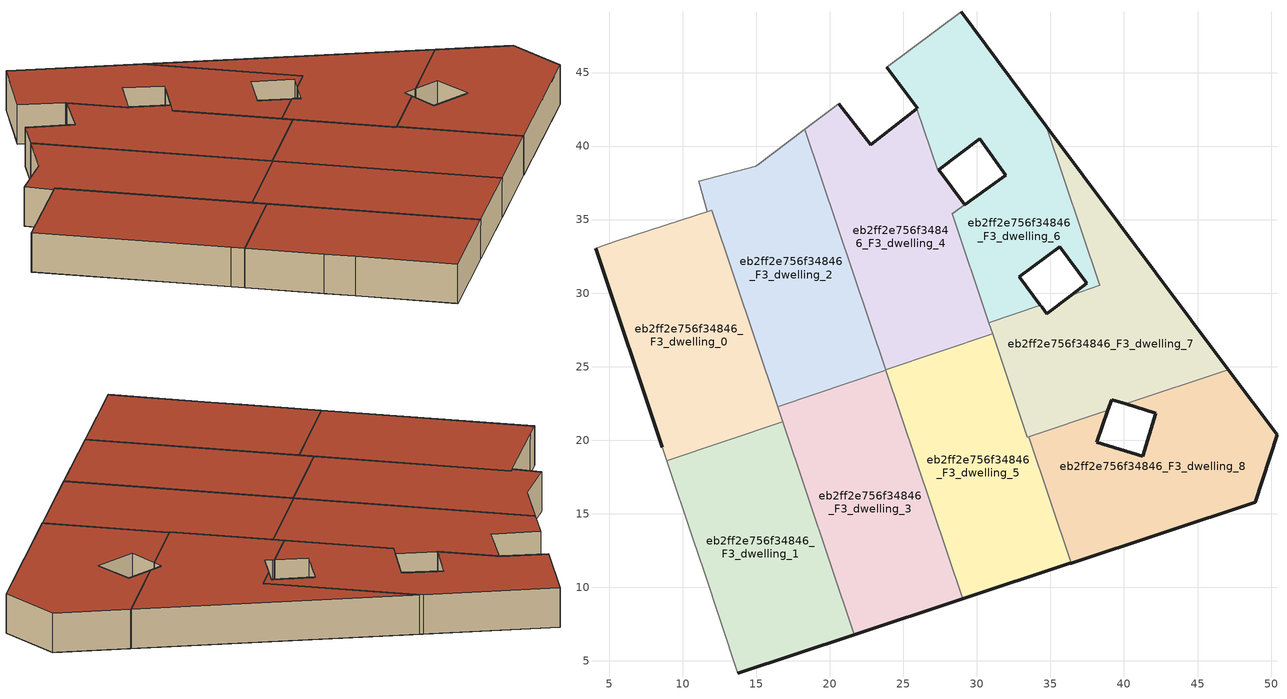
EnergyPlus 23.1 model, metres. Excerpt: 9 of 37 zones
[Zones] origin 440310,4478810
eb2ff2e756f34846_F3_dwelling_0
 floor to eb2ff2e756f34846_F2_dwelling_0 (EU_floor_Construction): 16.79,21.26 11.96,35.64 5.54,33.55 4.07,33.06 8.59,19.52 8.89,18.61 z9
 wall outside (EU_wall_Construction): 8.59,19.52 4.07,33.06 z9:12
 wall to eb2ff2e756f34846_F3_dwelling_1 (EU_wall_Construction): 16.79,21.26 8.89,18.61 z9:12
 wall adiabatic (EU_wall_Construction): 8.89,18.61 8.59,19.52 / 4.07,33.06 5.54,33.55 11.96,35.64 z9:12
 wall to eb2ff2e756f34846_F3_dwelling_2 (EU_wall_Construction): 11.96,35.64 16.45,22.27 z9:12
 wall to eb2ff2e756f34846_F3_dwelling_3 (EU_wall_Construction): 16.45,22.27 16.79,21.26 z9:12
 roof outside (EU_roof_Construction): 11.96,35.64 16.79,21.26 8.89,18.61 8.59,19.52 4.07,33.06 5.54,33.55 z12
eb2ff2e756f34846_F3_dwelling_1
 floor to eb2ff2e756f34846_F2_dwelling_1 (EU_floor_Construction): 21.66,6.78 16.79,21.26 8.89,18.61 10.71,13.24 11.42,11.14 13.75,4.17 z9
 wall outside (EU_wall_Construction): 21.66,6.78 13.75,4.17 z9:12
 wall adiabatic (EU_wall_Construction): 13.75,4.17 11.42,11.14 10.71,13.24 8.89,18.61 z9:12
 wall to eb2ff2e756f34846_F3_dwelling_3 (EU_wall_Construction): 16.79,21.26 21.66,6.78 z9:12
 roof outside (EU_roof_Construction): 16.79,21.26 21.66,6.78 13.75,4.17 11.42,11.14 10.71,13.24 8.89,18.61 z12
eb2ff2e756f34846_F3_dwelling_2
 floor to eb2ff2e756f34846_F2_dwelling_2 (EU_floor_Construction): 23.81,24.75 18.3,41.13 15.06,38.69 14.97,38.62 11.1,37.6 11.66,35.54 11.96,35.64 16.45,22.27 z9
 wall adiabatic (EU_wall_Construction): 11.96,35.64 11.66,35.54 11.1,37.6 14.97,38.62 15.06,38.69 18.3,41.13 z9:12
 wall to eb2ff2e756f34846_F3_dwelling_3 (EU_wall_Construction): 23.81,24.75 16.45,22.27 z9:12
 wall to eb2ff2e756f34846_F3_dwelling_4 (EU_wall_Construction): 18.3,41.13 23.8,24.78 z9:12
 wall to eb2ff2e756f34846_F3_dwelling_5 (EU_wall_Construction): 23.8,24.78 23.81,24.75 z9:12
 roof outside (EU_roof_Construction): 18.3,41.13 23.81,24.75 16.45,22.27 11.96,35.64 11.66,35.54 11.1,37.6 14.97,38.62 15.06,38.69 z12
eb2ff2e756f34846_F3_dwelling_3
 floor to eb2ff2e756f34846_F2_dwelling_3 (EU_floor_Construction): 29.03,9.21 23.81,24.75 16.45,22.27 21.66,6.78 z9
 wall outside (EU_wall_Construction): 29.03,9.21 21.66,6.78 z9:12
 wall to eb2ff2e756f34846_F3_dwelling_5 (EU_wall_Construction): 23.81,24.75 29.03,9.21 z9:12
 roof outside (EU_roof_Construction): 23.81,24.75 29.03,9.21 21.66,6.78 16.45,22.27 z12
eb2ff2e756f34846_F3_dwelling_4
 floor to eb2ff2e756f34846_F2_dwelling_4 (EU_floor_Construction): 31.07,27.22 28.33,35.38 31.5,37.68 29.16,35.99 27.4,38.39 27.33,38.34 25.92,42.53 22.78,40.09 20.59,42.87 18.3,41.13 23.8,24.78 z9
 wall outside (EU_wall_Construction): 20.59,42.87 22.78,40.09 25.92,42.53 / 27.4,38.39 29.16,35.99 31.5,37.68 z9:12
 wall adiabatic (EU_wall_Construction): 18.3,41.13 20.59,42.87 z9:12
 wall to eb2ff2e756f34846_F3_dwelling_6 (EU_wall_Construction): 27.33,38.34 27.4,38.39 / 25.92,42.53 27.33,38.35 / 31.5,37.68 28.33,35.38 30.81,27.98 z9:12; 27.33,38.35,11.99 27.33,38.35,9 27.33,38.34,9
 wall to eb2ff2e756f34846_F3_dwelling_5 (EU_wall_Construction): 31.07,27.22 23.8,24.78 z9:12
 wall to eb2ff2e756f34846_F3_dwelling_7 (EU_wall_Construction): 30.81,27.98 31.07,27.22 z9:12
 roof outside (EU_roof_Construction): 31.5,37.68 28.33,35.38 31.07,27.22 23.8,24.78 18.3,41.13 20.59,42.87 22.78,40.09 25.92,42.53 27.33,38.34 27.4,38.39 29.16,35.99 z12
eb2ff2e756f34846_F3_dwelling_5
 floor to eb2ff2e756f34846_F2_dwelling_5 (EU_floor_Construction): 36.32,11.61 36.41,11.64 33.52,20.24 33.43,20.21 31.07,27.22 23.8,24.78 29.03,9.21 z9
 wall outside (EU_wall_Construction): 36.41,11.64 36.32,11.61 29.03,9.21 z9:12
 wall to eb2ff2e756f34846_F3_dwelling_8 (EU_wall_Construction): 33.52,20.24 36.41,11.64 z9:12
 wall to eb2ff2e756f34846_F3_dwelling_7 (EU_wall_Construction): 31.07,27.22 33.43,20.21 33.52,20.24 z9:12
 roof outside (EU_roof_Construction): 31.07,27.22 33.43,20.21 33.52,20.24 36.41,11.64 36.32,11.61 29.03,9.21 23.8,24.78 z12
eb2ff2e756f34846_F3_dwelling_6
 floor to eb2ff2e756f34846_F2_dwelling_6 (EU_floor_Construction): 38.37,30.52 34.72,41.36 28.94,49.12 23.89,45.35 25.89,42.62 25.95,42.54 25.92,42.53 27.33,38.35 27.4,38.39 30.2,40.48 31.95,38.01 28.33,35.38 30.81,27.98 34.32,29.16 32.86,31.11 35.62,33.17 37.48,30.66 36.43,29.87 z9
 wall outside (EU_wall_Construction): 25.92,42.53 25.95,42.54 25.89,42.62 23.89,45.35 / 28.94,49.12 34.72,41.36 / 36.43,29.87 37.48,30.66 35.62,33.17 32.86,31.11 34.32,29.16 / 31.5,37.68 31.95,38.01 30.2,40.48 27.4,38.39 z9:12
 wall adiabatic (EU_wall_Construction): 23.89,45.35 28.94,49.12 z9:12
 wall to eb2ff2e756f34846_F3_dwelling_7 (EU_wall_Construction): 34.72,41.36 38.37,30.52 36.43,29.87 / 34.32,29.16 30.81,27.98 z9:12
 roof outside (EU_roof_Construction): 34.72,41.36 38.37,30.52 36.43,29.87 37.48,30.66 35.62,33.17 32.86,31.11 34.32,29.16 30.81,27.98 28.33,35.38 31.95,38.01 30.2,40.48 27.4,38.39 27.33,38.35 25.92,42.53 25.95,42.54 25.89,42.62 23.89,45.35 28.94,49.12 z12
eb2ff2e756f34846_F3_dwelling_7
 floor to eb2ff2e756f34846_F2_dwelling_7 (EU_floor_Construction): 47.09,24.8 34.72,41.36 38.37,30.52 36.43,29.87 34.74,28.6 34.4,29.05 34.32,29.16 30.81,27.98 33.43,20.21 38.91,22.05 39.16,22.76 40.13,22.46 z9
 wall outside (EU_wall_Construction): 34.32,29.16 34.4,29.05 34.74,28.6 36.43,29.87 / 34.72,41.36 47.09,24.8 / 40.13,22.46 39.16,22.76 38.91,22.05 z9:12
 wall to eb2ff2e756f34846_F3_dwelling_8 (EU_wall_Construction): 47.09,24.8 40.13,22.46 / 38.91,22.05 33.52,20.24 z9:12
 roof outside (EU_roof_Construction): 34.72,41.36 47.09,24.8 40.13,22.46 39.16,22.76 38.91,22.05 33.43,20.21 30.81,27.98 34.32,29.16 34.4,29.05 34.74,28.6 36.43,29.87 38.37,30.52 z12
eb2ff2e756f34846_F3_dwelling_8
 floor to eb2ff2e756f34846_F2_dwelling_8 (EU_floor_Construction): 48.93,15.78 50.41,20.36 47.09,24.8 40.13,22.46 42.17,21.83 41.26,18.9 38.14,19.87 38.91,22.05 33.52,20.24 36.41,11.64 z9
 wall outside (EU_wall_Construction): 47.09,24.8 50.41,20.36 48.93,15.78 36.41,11.64 / 38.91,22.05 38.14,19.87 41.26,18.9 42.17,21.83 40.13,22.46 z9:12
 roof outside (EU_roof_Construction): 47.09,24.8 50.41,20.36 48.93,15.78 36.41,11.64 33.52,20.24 38.91,22.05 38.14,19.87 41.26,18.9 42.17,21.83 40.13,22.46 z12
[Building]
EU S2 Campaign: North Axis=0; Terrain=City; Solar Distribution=FullExterior
[Site:Location]
Madrid: Latitude=40.5; Longitude=-3.5; Time Zone=1; Elevation=609
[SizingPeriod:WeatherFileDays]
AnnualSizingPeriod: Begin Month=1; Begin Day of Month=1; End Month=12; End Day of Month=31; Day of Week for Start Day=Monday; Use Weather File Daylight Saving Period=No; Use Weather File Rain and Snow Indicators=No
[MATERIAL]
EU_InternalMass_Material: Roughness=MediumRough; Thickness=0.1; Conductivity=1; Density=1800; Specific Heat=900; Thermal Absorptance=0.9; Solar Absorptance=0.7; Visible Absorptance=0.7
[MATERIAL:NOMASS] Roughness=MediumRough; Thermal Absorptance=0.9; Solar Absorptance=0.7; Visible Absorptance=0.7
Name | Thermal Resistance
EU_wall_NoMass | 0.609216
EU_roof_NoMass | 0.513268
EU_floor_NoMass | 0.568163
[CONSTRUCTION]
EU_wall_Construction: EU_wall_NoMass
EU_roof_Construction: EU_roof_NoMass
EU_floor_Construction: EU_floor_NoMass
EU_InternalMass_Construction: EU_InternalMass_Material
[ZONE] Type=1; Multiplier=1; Ceiling Height=autocalculate; Floor Area=autocalculate; Part of Total Floor Area=Yes
Name | Volume
eb2ff2e756f34846_F3_dwelling_0 | 379.481
eb2ff2e756f34846_F3_dwelling_1 | 381.147
eb2ff2e756f34846_F3_dwelling_2 | 382.759
eb2ff2e756f34846_F3_dwelling_3 | 381.145
eb2ff2e756f34846_F3_dwelling_4 | 383.413
eb2ff2e756f34846_F3_dwelling_5 | 381.097
eb2ff2e756f34846_F3_dwelling_6 | 378.841
eb2ff2e756f34846_F3_dwelling_7 | 382.517
eb2ff2e756f34846_F3_dwelling_8 | 379.788
[INTERNALMASS] Construction=EU_InternalMass_Construction
Name | Zone or ZoneList | Surface Area
eb2ff2e756f34846_F3_dwelling_0_EU_InternalMass | eb2ff2e756f34846_F3_dwelling_0 | 126.501
eb2ff2e756f34846_F3_dwelling_1_EU_InternalMass | eb2ff2e756f34846_F3_dwelling_1 | 127.047
eb2ff2e756f34846_F3_dwelling_2_EU_InternalMass | eb2ff2e756f34846_F3_dwelling_2 | 127.586
eb2ff2e756f34846_F3_dwelling_3_EU_InternalMass | eb2ff2e756f34846_F3_dwelling_3 | 127.047
eb2ff2e756f34846_F3_dwelling_4_EU_InternalMass | eb2ff2e756f34846_F3_dwelling_4 | 127.824
eb2ff2e756f34846_F3_dwelling_5_EU_InternalMass | eb2ff2e756f34846_F3_dwelling_5 | 127.034
eb2ff2e756f34846_F3_dwelling_6_EU_InternalMass | eb2ff2e756f34846_F3_dwelling_6 | 126.277
eb2ff2e756f34846_F3_dwelling_7_EU_InternalMass | eb2ff2e756f34846_F3_dwelling_7 | 127.505
eb2ff2e756f34846_F3_dwelling_8_EU_InternalMass | eb2ff2e756f34846_F3_dwelling_8 | 126.593
[OTHEREQUIPMENT] Fuel Type=Electricity; Design Level Calculation Method=Watts/Area; Power per Zone Floor Area=1; Fraction Latent=0; Fraction Radiant=0; Fraction Lost=0; Carbon Dioxide Generation Rate=0; EndUse Subcategory=EU_Step8_InternalGains
Name | Zone or ZoneList or Space or SpaceList | Schedule
EU_Step8_InternalGain_eb2ff2e756f34846_F3_dwelling_0_f000 | eb2ff2e756f34846_F3_dwelling_0 | EU_Step8_GainSchedule_eb2ff2e756f34846_F3_dwelling_0_f000
EU_Step8_InternalGain_eb2ff2e756f34846_F3_dwelling_1_f000 | eb2ff2e756f34846_F3_dwelling_1 | EU_Step8_GainSchedule_eb2ff2e756f34846_F3_dwelling_1_f000
EU_Step8_InternalGain_eb2ff2e756f34846_F3_dwelling_2_f000 | eb2ff2e756f34846_F3_dwelling_2 | EU_Step8_GainSchedule_eb2ff2e756f34846_F3_dwelling_2_f000
EU_Step8_InternalGain_eb2ff2e756f34846_F3_dwelling_3_f000 | eb2ff2e756f34846_F3_dwelling_3 | EU_Step8_GainSchedule_eb2ff2e756f34846_F3_dwelling_3_f000
EU_Step8_InternalGain_eb2ff2e756f34846_F3_dwelling_4_f000 | eb2ff2e756f34846_F3_dwelling_4 | EU_Step8_GainSchedule_eb2ff2e756f34846_F3_dwelling_4_f000
EU_Step8_InternalGain_eb2ff2e756f34846_F3_dwelling_5_f000 | eb2ff2e756f34846_F3_dwelling_5 | EU_Step8_GainSchedule_eb2ff2e756f34846_F3_dwelling_5_f000
EU_Step8_InternalGain_eb2ff2e756f34846_F3_dwelling_6_f000 | eb2ff2e756f34846_F3_dwelling_6 | EU_Step8_GainSchedule_eb2ff2e756f34846_F3_dwelling_6_f000
EU_Step8_InternalGain_eb2ff2e756f34846_F3_dwelling_7_f000 | eb2ff2e756f34846_F3_dwelling_7 | EU_Step8_GainSchedule_eb2ff2e756f34846_F3_dwelling_7_f000
EU_Step8_InternalGain_eb2ff2e756f34846_F3_dwelling_8_f000 | eb2ff2e756f34846_F3_dwelling_8 | EU_Step8_GainSchedule_eb2ff2e756f34846_F3_dwelling_8_f000
[ZONEVENTILATION:DESIGNFLOWRATE] Schedule=EU_AlwaysOn; Design Flow Rate Calculation Method=AirChanges/Hour; Air Changes per Hour=0.752966; Ventilation Type=Natural; Fan Pressure Rise=0; Fan Total Efficiency=1; Constant Term Coefficient=1; Temperature Term Coefficient=0; Velocity Term Coefficient=0; Velocity Squared Term Coefficient=0; Minimum Indoor Temperature=-100; Maximum Indoor Temperature=100; Delta Temperature=-100; Minimum Outdoor Temperature=-100; Maximum Outdoor Temperature=100; Maximum Wind Speed=40
Name | Zone or ZoneList or Space or SpaceList
EU_ConstantAir_eb2ff2e756f34846_F3_dwelling_0 | eb2ff2e756f34846_F3_dwelling_0
EU_ConstantAir_eb2ff2e756f34846_F3_dwelling_1 | eb2ff2e756f34846_F3_dwelling_1
EU_ConstantAir_eb2ff2e756f34846_F3_dwelling_2 | eb2ff2e756f34846_F3_dwelling_2
EU_ConstantAir_eb2ff2e756f34846_F3_dwelling_3 | eb2ff2e756f34846_F3_dwelling_3
EU_ConstantAir_eb2ff2e756f34846_F3_dwelling_4 | eb2ff2e756f34846_F3_dwelling_4
EU_ConstantAir_eb2ff2e756f34846_F3_dwelling_5 | eb2ff2e756f34846_F3_dwelling_5
EU_ConstantAir_eb2ff2e756f34846_F3_dwelling_6 | eb2ff2e756f34846_F3_dwelling_6
EU_ConstantAir_eb2ff2e756f34846_F3_dwelling_7 | eb2ff2e756f34846_F3_dwelling_7
EU_ConstantAir_eb2ff2e756f34846_F3_dwelling_8 | eb2ff2e756f34846_F3_dwelling_8
[HVACTEMPLATE:THERMOSTAT] Constant Heating Setpoint=20; Constant Cooling Setpoint=50
EU_HeatOnly_eb2ff2e756f34846_F0_dwelling_0; EU_HeatOnly_eb2ff2e756f34846_F0_dwelling_1; EU_HeatOnly_eb2ff2e756f34846_F0_dwelling_2; EU_HeatOnly_eb2ff2e756f34846_F0_dwelling_3; EU_HeatOnly_eb2ff2e756f34846_F0_dwelling_4; EU_HeatOnly_eb2ff2e756f34846_F0_dwelling_5; EU_HeatOnly_eb2ff2e756f34846_F0_dwelling_6; EU_HeatOnly_eb2ff2e756f34846_F0_dwelling_7; EU_HeatOnly_eb2ff2e756f34846_F0_dwelling_8; EU_HeatOnly_eb2ff2e756f34846_F0_dwelling_9; EU_HeatOnly_eb2ff2e756f34846_F1_dwelling_0; EU_HeatOnly_eb2ff2e756f34846_F1_dwelling_1; EU_HeatOnly_eb2ff2e756f34846_F1_dwelling_2; EU_HeatOnly_eb2ff2e756f34846_F1_dwelling_3; EU_HeatOnly_eb2ff2e756f34846_F1_dwelling_4; EU_HeatOnly_eb2ff2e756f34846_F1_dwelling_5; EU_HeatOnly_eb2ff2e756f34846_F1_dwelling_6; EU_HeatOnly_eb2ff2e756f34846_F1_dwelling_7; EU_HeatOnly_eb2ff2e756f34846_F1_dwelling_8; EU_HeatOnly_eb2ff2e756f34846_F2_dwelling_0; EU_HeatOnly_eb2ff2e756f34846_F2_dwelling_1; EU_HeatOnly_eb2ff2e756f34846_F2_dwelling_2; EU_HeatOnly_eb2ff2e756f34846_F2_dwelling_3; EU_HeatOnly_eb2ff2e756f34846_F2_dwelling_4; EU_HeatOnly_eb2ff2e756f34846_F2_dwelling_5; EU_HeatOnly_eb2ff2e756f34846_F2_dwelling_6; EU_HeatOnly_eb2ff2e756f34846_F2_dwelling_7; EU_HeatOnly_eb2ff2e756f34846_F2_dwelling_8; EU_HeatOnly_eb2ff2e756f34846_F3_dwelling_0; EU_HeatOnly_eb2ff2e756f34846_F3_dwelling_1; EU_HeatOnly_eb2ff2e756f34846_F3_dwelling_2; EU_HeatOnly_eb2ff2e756f34846_F3_dwelling_3; EU_HeatOnly_eb2ff2e756f34846_F3_dwelling_4; EU_HeatOnly_eb2ff2e756f34846_F3_dwelling_5; EU_HeatOnly_eb2ff2e756f34846_F3_dwelling_6; EU_HeatOnly_eb2ff2e756f34846_F3_dwelling_7; EU_HeatOnly_eb2ff2e756f34846_F3_dwelling_8
[HVACTEMPLATE:ZONE:IDEALLOADSAIRSYSTEM] System Availability Schedule=EU_AlwaysOn; Maximum Heating Supply Air Temperature=50; Minimum Cooling Supply Air Temperature=13; Maximum Heating Supply Air Humidity Ratio=0.0156; Minimum Cooling Supply Air Humidity Ratio=0.0077; Heating Limit=NoLimit; Cooling Limit=NoLimit; Heating Availability Schedule=EU_AlwaysOn; Cooling Availability Schedule=EU_CoolingOff; Dehumidification Control Type=ConstantSensibleHeatRatio; Cooling Sensible Heat Ratio=0.7; Dehumidification Setpoint=60; Humidification Control Type=None; Humidification Setpoint=30; Outdoor Air Method=None; Outdoor Air Flow Rate per Person=0.00944; Outdoor Air Flow Rate per Zone Floor Area=0; Outdoor Air Flow Rate per Zone=0; Demand Controlled Ventilation Type=None; Outdoor Air Economizer Type=NoEconomizer; Heat Recovery Type=None; Sensible Heat Recovery Effectiveness=0.7; Latent Heat Recovery Effectiveness=0.65
Name | Template Thermostat
eb2ff2e756f34846_F3_dwelling_0 | EU_HeatOnly_eb2ff2e756f34846_F3_dwelling_0
eb2ff2e756f34846_F3_dwelling_1 | EU_HeatOnly_eb2ff2e756f34846_F3_dwelling_1
eb2ff2e756f34846_F3_dwelling_2 | EU_HeatOnly_eb2ff2e756f34846_F3_dwelling_2
eb2ff2e756f34846_F3_dwelling_3 | EU_HeatOnly_eb2ff2e756f34846_F3_dwelling_3
eb2ff2e756f34846_F3_dwelling_4 | EU_HeatOnly_eb2ff2e756f34846_F3_dwelling_4
eb2ff2e756f34846_F3_dwelling_5 | EU_HeatOnly_eb2ff2e756f34846_F3_dwelling_5
eb2ff2e756f34846_F3_dwelling_6 | EU_HeatOnly_eb2ff2e756f34846_F3_dwelling_6
eb2ff2e756f34846_F3_dwelling_7 | EU_HeatOnly_eb2ff2e756f34846_F3_dwelling_7
eb2ff2e756f34846_F3_dwelling_8 | EU_HeatOnly_eb2ff2e756f34846_F3_dwelling_8
[SIZING:ZONE] Zone Cooling Design Supply Air Temperature Input Method=SupplyAirTemperature; Zone Cooling Design Supply Air Temperature=13; Zone Heating Design Supply Air Temperature Input Method=SupplyAirTemperature; Zone Heating Design Supply Air Temperature=50; Zone Cooling Design Supply Air Humidity Ratio=0.008; Zone Heating Design Supply Air Humidity Ratio=0.008; Cooling Design Air Flow Method=DesignDay; Cooling Design Air Flow Rate=0; Cooling Minimum Air Flow per Zone Floor Area=0.000762; Cooling Minimum Air Flow=0; Cooling Minimum Air Flow Fraction=0.2; Heating Design Air Flow Method=DesignDay; Heating Design Air Flow Rate=0; Heating Maximum Air Flow per Zone Floor Area=0.002032; Heating Maximum Air Flow=0.141576; Heating Maximum Air Flow Fraction=0.3; Account for Dedicated Outdoor Air System=No; Dedicated Outdoor Air System Control Strategy=NeutralSupplyAir; Dedicated Outdoor Air Low Setpoint Temperature for Design=autosize; Dedicated Outdoor Air High Setpoint Temperature for Design=autosize; Zone Load Sizing Method=Sensible Load Only No Latent Load; Zone Latent Cooling Design Supply Air Humidity Ratio Input Method=HumidityRatioDifference; Zone Cooling Design Supply Air Humidity Ratio Difference=0.005; Zone Latent Heating Design Supply Air Humidity Ratio Input Method=HumidityRatioDifference; Zone Humidification Design Supply Air Humidity Ratio Difference=0.005
eb2ff2e756f34846_F3_dwelling_0; eb2ff2e756f34846_F3_dwelling_1; eb2ff2e756f34846_F3_dwelling_2; eb2ff2e756f34846_F3_dwelling_3; eb2ff2e756f34846_F3_dwelling_4; eb2ff2e756f34846_F3_dwelling_5; eb2ff2e756f34846_F3_dwelling_6; eb2ff2e756f34846_F3_dwelling_7; eb2ff2e756f34846_F3_dwelling_8
[SCHEDULE:CONSTANT]
Name | Hourly Value
EU_AlwaysOn | 1
EU_CoolingOff | 0
[SCHEDULE:FILE] Column Number=1; Rows to Skip at Top=0; Number of Hours of Data=8760; Column Separator=Comma; Interpolate to Timestep=No; Minutes per Item=60; Adjust Schedule for Daylight Savings=Yes
Name | File
EU_Step8_GainSchedule_eb2ff2e756f34846_F3_dwelling_0_f000 | ../../schedules/eb2ff2e756f34846/eb2ff2e756f34846_F3_dwelling_0_f000_gain.csv
EU_Step8_GainSchedule_eb2ff2e756f34846_F3_dwelling_1_f000 | ../../schedules/eb2ff2e756f34846/eb2ff2e756f34846_F3_dwelling_1_f000_gain.csv
EU_Step8_GainSchedule_eb2ff2e756f34846_F3_dwelling_2_f000 | ../../schedules/eb2ff2e756f34846/eb2ff2e756f34846_F3_dwelling_2_f000_gain.csv
EU_Step8_GainSchedule_eb2ff2e756f34846_F3_dwelling_3_f000 | ../../schedules/eb2ff2e756f34846/eb2ff2e756f34846_F3_dwelling_3_f000_gain.csv
EU_Step8_GainSchedule_eb2ff2e756f34846_F3_dwelling_4_f000 | ../../schedules/eb2ff2e756f34846/eb2ff2e756f34846_F3_dwelling_4_f000_gain.csv
EU_Step8_GainSchedule_eb2ff2e756f34846_F3_dwelling_5_f000 | ../../schedules/eb2ff2e756f34846/eb2ff2e756f34846_F3_dwelling_5_f000_gain.csv
EU_Step8_GainSchedule_eb2ff2e756f34846_F3_dwelling_6_f000 | ../../schedules/eb2ff2e756f34846/eb2ff2e756f34846_F3_dwelling_6_f000_gain.csv
EU_Step8_GainSchedule_eb2ff2e756f34846_F3_dwelling_7_f000 | ../../schedules/eb2ff2e756f34846/eb2ff2e756f34846_F3_dwelling_7_f000_gain.csv
EU_Step8_GainSchedule_eb2ff2e756f34846_F3_dwelling_8_f000 | ../../schedules/eb2ff2e756f34846/eb2ff2e756f34846_F3_dwelling_8_f000_gain.csv
